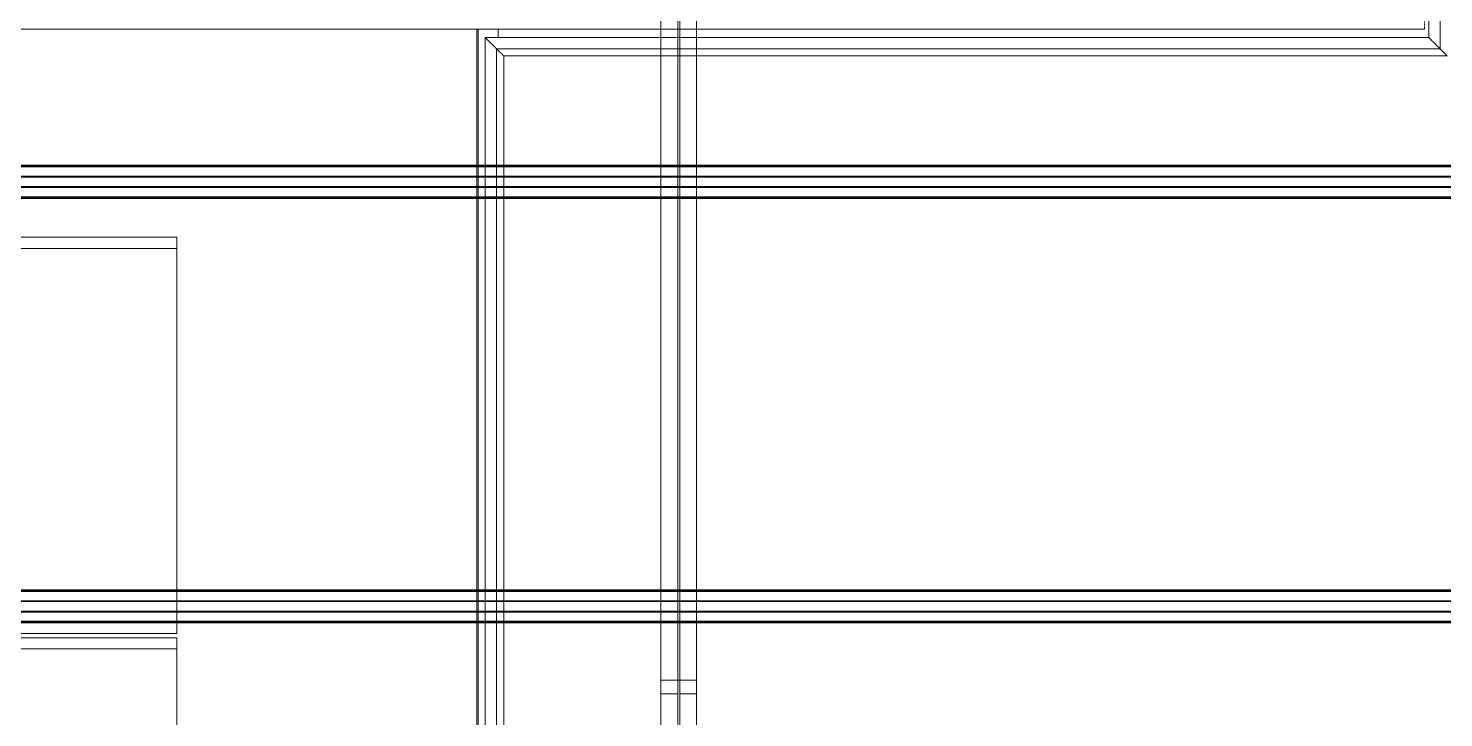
# Model space of a CAD drawing. Header units: centimetres. Extents: x -1906 to 5208, y -261 to 2955.
# Drawn here: x 3313.3 to 3813.2, y 1685.9 to 1929.3 of the extents above; entities that cross this region are included whole.
import ezdxf

# ---------------------------------------------------------------- set-up
doc = ezdxf.new("R2010")
doc.units = ezdxf.units.CM
doc.linetypes.add('_Overhead_2_', pattern=[0.47625, 0.3175, -0.15875])
for name, color, linetype, lineweight in [('A-FLOR', 7, 'Continuous', 18), ('A-FLOR-HRAL', 7, 'Continuous', 9), ('A-WALL', 7, 'Continuous', 18), ('Q-SPCQ', 7, 'Continuous', 18), ('S-BEAM', 7, 'Continuous', 18)]:
    doc.layers.add(name, color=color, linetype=linetype, lineweight=lineweight)

# ---------------------------------------------------------------- blocks, each defined once
blk = doc.blocks.new('Costanera Perfil Z - Parametrizado - h_22cm-1724022-Planta Bodega almacenamiento insumos')
at = {"layer": 'S-BEAM', "color": 254, "lineweight": 9, "true_color": 0xcccccc}
for p, q in [((-5.84, 536.03), (-5.84, -2655.09)), ((-5.54, 536.03), (-5.54, -2655.09)), ((-5.5, -2655.09), (-5.5, 536.03)), ((-5.26, 536.03), (-5.26, -2655.09)), ((1.67, 536.03), (1.67, -2655.09)), ((2.01, 536.03), (2.01, -2655.09)), ((-2.01, -1175.95), (-2.01, -1962.54)), ((-1.67, -1175.95), (-1.67, -1962.54)), ((5.26, -1175.95), (5.26, -1962.54)), ((5.5, -1175.95), (5.5, -1962.54)), ((5.54, -1175.95), (5.54, -1962.54)), ((5.84, -1175.95), (5.84, -1962.54)), ((-2.01, -1962.54), (-2.01, -1975.04)), ((-1.67, -1962.54), (-1.67, -1975.04)), ((5.26, -1962.54), (5.26, -1975.04)), ((5.5, -1962.54), (5.5, -1975.04)), ((5.54, -1962.54), (5.54, -1975.04)), ((5.84, -1962.54), (5.84, -1975.04)), ((-2.01, -1975.04), (-2.01, -2655.09)), ((-1.67, -1975.04), (-1.67, -2655.09)), ((5.26, -1975.04), (5.26, -2655.09)), ((5.5, -1975.04), (5.5, -2655.09)), ((5.54, -1975.04), (5.54, -2655.09)), ((5.84, -1975.04), (5.84, -2655.09))]:
    blk.add_line(p, q, dxfattribs=at)
blk = doc.blocks.new('Costanera Perfil Z - Parametrizado - h_22cm-1724225-Planta Bodega almacenamiento insumos')
at = {"layer": 'S-BEAM', "color": 254, "lineweight": 9, "true_color": 0xcccccc}
for p, q in [((-5.84, 466), (-5.84, -2652.25)), ((-5.54, 466), (-5.54, -2652.25)), ((-5.5, -2652.25), (-5.5, 466)), ((-5.26, 466), (-5.26, -2652.25)), ((1.67, 466), (1.67, -2652.25)), ((2.01, 466), (2.01, -2652.25)), ((-2.01, -1173.11), (-2.01, -1959.7)), ((-1.67, -1173.11), (-1.67, -1959.7)), ((5.26, -1173.11), (5.26, -1959.7)), ((5.5, -1173.11), (5.5, -1959.7)), ((5.54, -1173.11), (5.54, -1959.7)), ((5.84, -1173.11), (5.84, -1959.7)), ((-2.01, -1959.7), (-2.01, -1972.2)), ((-1.67, -1959.7), (-1.67, -1972.2)), ((5.26, -1959.7), (5.26, -1972.2)), ((5.5, -1959.7), (5.5, -1972.2)), ((5.54, -1959.7), (5.54, -1972.2)), ((5.84, -1959.7), (5.84, -1972.2)), ((-2.01, -1972.2), (-2.01, -2652.25)), ((-1.67, -1972.2), (-1.67, -2652.25)), ((5.26, -1972.2), (5.26, -2652.25)), ((5.5, -1972.2), (5.5, -2652.25)), ((5.54, -1972.2), (5.54, -2652.25)), ((5.84, -1972.2), (5.84, -2652.25))]:
    blk.add_line(p, q, dxfattribs=at)
blk = doc.blocks.new('PQ_RVR_EST-01_ZZ_ZZ_MO_T_A_rvt-2-Planta Bodega almacenamiento insumos')
at = {"layer": 'S-BEAM', "color": 254, "lineweight": 9, "true_color": 0xcccccc}
for p, q in [((-2554.01, 1877.08), (-2554.01, 2018.55)), ((-2554.01, 1877.08), (-2554.01, 2018.55)), ((-2548.11, 1877.08), (-2548.11, 2018.55)), ((-2547.4, 1877.08), (-2547.4, 2018.55)), ((-2541.51, 2018.55), (-2541.51, 1877.08)), ((-2541.51, 1877.08), (-2541.51, 2018.55)), ((-2554.01, 1880.91), (-2554.01, 1929.02)), ((-2554.01, 1880.91), (-2554.01, 1929.02)), ((-2548.11, 1880.91), (-2548.11, 1929.02)), ((-2547.4, 1880.91), (-2547.4, 1929.02)), ((-2541.51, 1880.91), (-2541.51, 1929.02)), ((-2541.51, 1880.91), (-2541.51, 1929.02)), ((-2554.01, 1877.08), (-2554.01, 1880.91)), ((-2554.01, 1877.08), (-2554.01, 1880.91)), ((-2548.11, 1877.08), (-2548.11, 1880.91)), ((-2547.4, 1877.08), (-2547.4, 1880.91)), ((-2541.51, 1877.08), (-2541.51, 1880.91)), ((-2541.51, 1877.08), (-2541.51, 1880.91)), ((-2554.01, 1876.74), (-2554.01, 1877.08)), ((-2554.01, 1876.74), (-2554.01, 1877.08)), ((-2554.01, 1876.74), (-2554.01, 1877.08)), ((-2554.01, 1876.74), (-2554.01, 1877.08)), ((-2554.01, 1873.52), (-2554.01, 1876.74)), ((-2554.01, 1873.4), (-2554.01, 1876.74)), ((-2554.01, 1873.4), (-2554.01, 1876.74)), ((-2554.01, 1873.42), (-2554.01, 1876.74)), ((-2548.11, 1876.74), (-2548.11, 1877.08)), ((-2548.11, 1876.74), (-2548.11, 1877.08)), ((-2548.11, 1873.4), (-2548.11, 1876.74)), ((-2548.11, 1873.42), (-2548.11, 1876.74)), ((-2547.4, 1876.74), (-2547.4, 1877.08)), ((-2547.4, 1876.74), (-2547.4, 1877.08)), ((-2547.4, 1873.42), (-2547.4, 1876.74)), ((-2547.4, 1873.4), (-2547.4, 1876.74)), ((-2541.51, 1877.08), (-2541.51, 1876.74)), ((-2541.51, 1876.74), (-2541.51, 1877.08)), ((-2541.51, 1876.74), (-2541.51, 1877.08)), ((-2541.51, 1876.74), (-2541.51, 1877.08)), ((-2541.51, 1876.74), (-2541.51, 1873.52)), ((-2541.51, 1873.42), (-2541.51, 1876.74)), ((-2541.51, 1873.4), (-2541.51, 1876.74)), ((-2541.51, 1873.4), (-2541.51, 1876.74)), ((-2554.01, 1869.23), (-2554.01, 1873.52)), ((-2554.01, 1869.23), (-2554.01, 1873.42)), ((-2554.01, 1873.06), (-2554.01, 1873.4)), ((-2554.01, 1873.06), (-2554.01, 1873.4)), ((-2554.01, 1869.23), (-2554.01, 1873.06)), ((-2554.01, 1869.23), (-2554.01, 1873.06)), ((-2548.11, 1869.23), (-2548.11, 1873.42)), ((-2548.11, 1873.06), (-2548.11, 1873.4)), ((-2548.11, 1869.23), (-2548.11, 1873.06)), ((-2547.4, 1869.23), (-2547.4, 1873.42)), ((-2547.4, 1873.06), (-2547.4, 1873.4)), ((-2547.4, 1869.23), (-2547.4, 1873.06)), ((-2541.51, 1873.52), (-2541.51, 1869.23)), ((-2541.51, 1869.23), (-2541.51, 1873.42)), ((-2541.51, 1873.06), (-2541.51, 1873.4)), ((-2541.51, 1873.06), (-2541.51, 1873.4)), ((-2541.51, 1869.23), (-2541.51, 1873.06)), ((-2541.51, 1869.23), (-2541.51, 1873.06)), ((-2554.01, 1727.17), (-2554.01, 1869.23)), ((-2554.01, 1731), (-2554.01, 1869.23)), ((-2554.01, 1731), (-2554.01, 1869.23)), ((-2554.01, 1727.17), (-2554.01, 1869.23)), ((-2548.11, 1731), (-2548.11, 1869.23)), ((-2548.11, 1727.17), (-2548.11, 1869.23)), ((-2547.4, 1727.17), (-2547.4, 1869.23)), ((-2547.4, 1731), (-2547.4, 1869.23)), ((-2541.51, 1869.23), (-2541.51, 1727.17)), ((-2541.51, 1727.17), (-2541.51, 1869.23)), ((-2541.51, 1731), (-2541.51, 1869.23)), ((-2541.51, 1731), (-2541.51, 1869.23)), ((-2554.01, 1727.17), (-2554.01, 1731)), ((-2554.01, 1727.17), (-2554.01, 1731)), ((-2548.11, 1727.17), (-2548.11, 1731)), ((-2547.4, 1727.17), (-2547.4, 1731)), ((-2541.51, 1727.17), (-2541.51, 1731)), ((-2541.51, 1727.17), (-2541.51, 1731)), ((-2554.01, 1726.82), (-2554.01, 1727.17)), ((-2554.01, 1726.82), (-2554.01, 1727.17)), ((-2554.01, 1726.82), (-2554.01, 1727.17)), ((-2554.01, 1726.82), (-2554.01, 1727.17)), ((-2554.01, 1723.65), (-2554.01, 1726.82)), ((-2554.01, 1723.49), (-2554.01, 1726.82)), ((-2554.01, 1723.49), (-2554.01, 1726.82)), ((-2554.01, 1723.55), (-2554.01, 1726.82)), ((-2548.11, 1726.82), (-2548.11, 1727.17)), ((-2548.11, 1726.82), (-2548.11, 1727.17)), ((-2548.11, 1723.49), (-2548.11, 1726.82)), ((-2548.11, 1723.55), (-2548.11, 1726.82)), ((-2547.4, 1726.82), (-2547.4, 1727.17)), ((-2547.4, 1726.82), (-2547.4, 1727.17)), ((-2547.4, 1723.55), (-2547.4, 1726.82)), ((-2547.4, 1723.49), (-2547.4, 1726.82)), ((-2541.51, 1727.17), (-2541.51, 1726.82)), ((-2541.51, 1726.82), (-2541.51, 1727.17)), ((-2541.51, 1726.82), (-2541.51, 1727.17)), ((-2541.51, 1726.82), (-2541.51, 1727.17)), ((-2541.51, 1726.82), (-2541.51, 1723.65)), ((-2541.51, 1723.55), (-2541.51, 1726.82)), ((-2541.51, 1723.49), (-2541.51, 1726.82)), ((-2541.51, 1723.49), (-2541.51, 1726.82)), ((-2554.01, 1719.32), (-2554.01, 1723.65)), ((-2554.01, 1719.32), (-2554.01, 1723.55)), ((-2554.01, 1723.14), (-2554.01, 1723.49)), ((-2554.01, 1723.14), (-2554.01, 1723.49)), ((-2554.01, 1719.32), (-2554.01, 1723.14)), ((-2554.01, 1719.32), (-2554.01, 1723.14)), ((-2548.11, 1719.32), (-2548.11, 1723.55)), ((-2548.11, 1723.14), (-2548.11, 1723.49)), ((-2548.11, 1719.32), (-2548.11, 1723.14)), ((-2547.4, 1719.32), (-2547.4, 1723.55)), ((-2547.4, 1723.14), (-2547.4, 1723.49)), ((-2547.4, 1719.32), (-2547.4, 1723.14)), ((-2541.51, 1723.65), (-2541.51, 1719.32)), ((-2541.51, 1719.32), (-2541.51, 1723.55)), ((-2541.51, 1723.14), (-2541.51, 1723.49)), ((-2541.51, 1723.14), (-2541.51, 1723.49)), ((-2541.51, 1719.32), (-2541.51, 1723.14)), ((-2541.51, 1719.32), (-2541.51, 1723.14)), ((-2554.01, 1699.11), (-2554.01, 1719.32)), ((-2554.01, 1694.24), (-2554.01, 1719.32)), ((-2554.01, 1694.24), (-2554.01, 1719.32)), ((-2554.01, 1694.24), (-2554.01, 1719.32)), ((-2548.11, 1217.71), (-2548.11, 1719.32)), ((-2548.11, 1694.24), (-2548.11, 1719.32)), ((-2547.4, 1694.24), (-2547.4, 1719.32)), ((-2547.4, 1217.71), (-2547.4, 1719.32)), ((-2541.51, 1719.32), (-2541.51, 1699.11)), ((-2541.51, 1694.24), (-2541.51, 1719.32)), ((-2541.51, 1694.24), (-2541.51, 1719.32)), ((-2541.51, 1694.24), (-2541.51, 1719.32)), ((-2554.01, 1217.71), (-2554.01, 1694.24)), ((-2554.01, 1217.71), (-2554.01, 1694.24)), ((-2541.51, 1217.71), (-2541.51, 1694.24)), ((-2541.51, 1217.71), (-2541.51, 1694.24))]:
    blk.add_line(p, q, dxfattribs=at)
at = {"layer": 'S-BEAM', "color": 254, "true_color": 0xcccccc}
for p, q in [((-2541.51, 1699.11), (-2554.01, 1699.11)), ((-2554.01, 1699.11), (-2554.01, 1694.24)), ((-2541.51, 1694.24), (-2541.51, 1699.11)), ((-2554.01, 1694.24), (-2548.11, 1694.24)), ((-2548.11, 1694.24), (-2548.11, 1217.71)), ((-2547.4, 1217.71), (-2547.4, 1694.24)), ((-2547.4, 1694.24), (-2541.51, 1694.24))]:
    blk.add_line(p, q, dxfattribs=at)
at = {"layer": 'S-BEAM', "color": 254, "lineweight": 9, "true_color": 0xcccccc, "rotation": 89.99999999999964}
for name, p in [('Costanera Perfil Z - Parametrizado - h_22cm-1724225-Planta Bodega almacenamiento insumos', (-4513.71, 1875.07)), ('Costanera Perfil Z - Parametrizado - h_22cm-1724022-Planta Bodega almacenamiento insumos', (-4516.54, 1725.16))]:
    blk.add_blockref(name, p, dxfattribs=at)
blk = doc.blocks.new('Railing - Railing-1570653-Planta Bodega almacenamiento insumos')
at = {"layer": 'A-FLOR-HRAL', "color": 253, "true_color": 0xaaaaaa}
for p, q in [((-2282.83, 2018.55), (-2282.83, 1926.02)), ((-2278.83, 1922.02), (-2278.83, 2018.55)), ((-2616.06, 1926.02), (-2616.06, 1880.91)), ((-2554.01, 1926.02), (-2616.06, 1926.02)), ((-2548.11, 1926.02), (-2554.01, 1926.02)), ((-2547.4, 1926.02), (-2548.11, 1926.02)), ((-2541.51, 1926.02), (-2547.4, 1926.02)), ((-2282.83, 1926.02), (-2541.51, 1926.02)), ((-2612.06, 1880.91), (-2612.06, 1922.02)), ((-2612.06, 1922.02), (-2554.01, 1922.02)), ((-2609.56, 1880.91), (-2609.56, 1919.52)), ((-2609.56, 1919.52), (-2554.01, 1919.52)), ((-2554.01, 1922.02), (-2548.11, 1922.02)), ((-2554.01, 1919.52), (-2548.11, 1919.52)), ((-2548.11, 1922.02), (-2547.4, 1922.02)), ((-2548.11, 1919.52), (-2547.4, 1919.52)), ((-2547.4, 1922.02), (-2541.51, 1922.02)), ((-2547.4, 1919.52), (-2541.51, 1919.52)), ((-2541.51, 1922.02), (-2278.83, 1922.02)), ((-2541.51, 1919.52), (-2276.33, 1919.52)), ((-2616.06, 1880.91), (-2616.06, 1877.08)), ((-2612.06, 1877.08), (-2612.06, 1880.91)), ((-2609.56, 1877.08), (-2609.56, 1880.91)), ((-2616.06, 1877.08), (-2616.06, 1876.74)), ((-2616.06, 1876.74), (-2616.06, 1873.4)), ((-2612.06, 1876.74), (-2612.06, 1877.08)), ((-2612.06, 1873.4), (-2612.06, 1876.74)), ((-2609.56, 1876.74), (-2609.56, 1877.08)), ((-2609.56, 1873.4), (-2609.56, 1876.74)), ((-2616.06, 1873.4), (-2616.06, 1873.06)), ((-2616.06, 1873.06), (-2616.06, 1869.23)), ((-2612.06, 1873.06), (-2612.06, 1873.4)), ((-2612.06, 1869.23), (-2612.06, 1873.06)), ((-2609.56, 1873.06), (-2609.56, 1873.4)), ((-2609.56, 1869.23), (-2609.56, 1873.06)), ((-2616.06, 1869.23), (-2616.06, 1731)), ((-2612.06, 1731), (-2612.06, 1869.23)), ((-2609.56, 1731), (-2609.56, 1869.23)), ((-2616.06, 1731), (-2616.06, 1727.17)), ((-2612.06, 1727.17), (-2612.06, 1731)), ((-2609.56, 1727.17), (-2609.56, 1731)), ((-2616.06, 1727.17), (-2616.06, 1726.82)), ((-2616.06, 1726.82), (-2616.06, 1723.49)), ((-2612.06, 1726.82), (-2612.06, 1727.17)), ((-2612.06, 1723.49), (-2612.06, 1726.82)), ((-2609.56, 1726.82), (-2609.56, 1727.17)), ((-2609.56, 1723.49), (-2609.56, 1726.82)), ((-2616.06, 1723.49), (-2616.06, 1723.14)), ((-2616.06, 1723.14), (-2616.06, 1719.32)), ((-2612.06, 1723.14), (-2612.06, 1723.49)), ((-2612.06, 1719.32), (-2612.06, 1723.14)), ((-2609.56, 1723.14), (-2609.56, 1723.49)), ((-2609.56, 1719.32), (-2609.56, 1723.14)), ((-2616.06, 1719.32), (-2616.06, 814.52)), ((-2612.06, 818.52), (-2612.06, 1719.32)), ((-2609.56, 821.02), (-2609.56, 1719.32))]:
    blk.add_line(p, q, dxfattribs=at)
for points, knots in [([(-2612.06, 1922.02), (-2612.06, 1922.02), (-2612.09, 1922.06), (-2612.2, 1922.17), (-2612.32, 1922.28), (-2612.44, 1922.41), (-2612.55, 1922.52), (-2612.67, 1922.64), (-2612.8, 1922.77), (-2612.94, 1922.91), (-2613.05, 1923.02), (-2613.17, 1923.14), (-2613.29, 1923.26), (-2613.41, 1923.38), (-2613.54, 1923.5), (-2613.66, 1923.63), (-2613.79, 1923.76), (-2613.93, 1923.89), (-2614.06, 1924.02), (-2614.19, 1924.15), (-2614.32, 1924.28), (-2614.45, 1924.41), (-2614.57, 1924.54), (-2614.7, 1924.66), (-2614.82, 1924.79), (-2614.94, 1924.91), (-2615.06, 1925.02), (-2615.17, 1925.13), (-2615.31, 1925.28), (-2615.44, 1925.41), (-2615.56, 1925.53), (-2615.67, 1925.64), (-2615.79, 1925.76), (-2615.91, 1925.87), (-2616.02, 1925.99), (-2616.05, 1926.02), (-2616.06, 1926.02)], [-1, -1, -1, -1, -0.916667, -0.875, -0.833333, -0.791667, -0.770833, -0.75, -0.708333, -0.6875, -0.666667, -0.645833, -0.625, -0.604167, -0.583333, -0.5625, -0.541667, -0.520833, -0.5, -0.479167, -0.458333, -0.4375, -0.416667, -0.395833, -0.375, -0.354167, -0.333333, -0.3125, -0.291667, -0.25, -0.229167, -0.208333, -0.166667, -0.125, -0.083333, 0, 0, 0, 0]), ([(-2282.83, 1926.02), (-2282.83, 1926.02), (-2282.79, 1925.99), (-2282.68, 1925.87), (-2282.56, 1925.76), (-2282.44, 1925.64), (-2282.33, 1925.53), (-2282.21, 1925.41), (-2282.05, 1925.24), (-2281.87, 1925.06), (-2281.71, 1924.91), (-2281.59, 1924.79), (-2281.47, 1924.66), (-2281.35, 1924.54), (-2281.22, 1924.41), (-2281.09, 1924.28), (-2280.96, 1924.15), (-2280.83, 1924.02), (-2280.7, 1923.89), (-2280.57, 1923.76), (-2280.44, 1923.63), (-2280.31, 1923.5), (-2280.18, 1923.38), (-2280.06, 1923.26), (-2279.94, 1923.14), (-2279.83, 1923.02), (-2279.72, 1922.91), (-2279.57, 1922.77), (-2279.44, 1922.64), (-2279.32, 1922.52), (-2279.21, 1922.41), (-2279.09, 1922.28), (-2278.97, 1922.17), (-2278.86, 1922.06), (-2278.83, 1922.02), (-2278.83, 1922.02)], [0, 0, 0, 0, 0.083333, 0.125, 0.166667, 0.208333, 0.229167, 0.25, 0.291667, 0.333333, 0.354167, 0.375, 0.395833, 0.416667, 0.4375, 0.458333, 0.479167, 0.5, 0.520833, 0.541667, 0.5625, 0.583333, 0.604167, 0.625, 0.645833, 0.666667, 0.6875, 0.708333, 0.75, 0.770833, 0.791667, 0.833333, 0.875, 0.916667, 1, 1, 1, 1]), ([(-2609.56, 1919.52), (-2609.56, 1919.52), (-2609.59, 1919.56), (-2609.7, 1919.67), (-2609.82, 1919.78), (-2609.94, 1919.91), (-2610.05, 1920.02), (-2610.17, 1920.14), (-2610.3, 1920.27), (-2610.44, 1920.41), (-2610.55, 1920.52), (-2610.67, 1920.64), (-2610.79, 1920.76), (-2610.91, 1920.88), (-2611.04, 1921), (-2611.16, 1921.13), (-2611.29, 1921.26), (-2611.43, 1921.39), (-2611.56, 1921.52), (-2611.69, 1921.65), (-2611.82, 1921.78), (-2611.94, 1921.91), (-2612.02, 1921.99), (-2612.06, 1922.02)], [-1, -1, -1, -1, -0.9166667, -0.875, -0.8333333, -0.7916667, -0.7708333, -0.75, -0.7083333, -0.6875, -0.6666667, -0.6458333, -0.625, -0.6041667, -0.5833333, -0.5625, -0.5416667, -0.5208333, -0.5, -0.4791667, -0.4583333, -0.4375, -0.4195062, -0.4195062, -0.4195062, -0.4195062]), ([(-2278.83, 1922.02), (-2278.79, 1921.99), (-2278.71, 1921.91), (-2278.59, 1921.78), (-2278.46, 1921.65), (-2278.33, 1921.52), (-2278.2, 1921.39), (-2278.07, 1921.26), (-2277.94, 1921.13), (-2277.81, 1921), (-2277.68, 1920.88), (-2277.56, 1920.76), (-2277.44, 1920.64), (-2277.33, 1920.52), (-2277.22, 1920.41), (-2277.07, 1920.27), (-2276.94, 1920.14), (-2276.82, 1920.02), (-2276.71, 1919.91), (-2276.59, 1919.78), (-2276.47, 1919.67), (-2276.36, 1919.56), (-2276.33, 1919.52), (-2276.33, 1919.52)], [0.4195062, 0.4195062, 0.4195062, 0.4195062, 0.4375, 0.4583333, 0.4791667, 0.5, 0.5208333, 0.5416667, 0.5625, 0.5833333, 0.6041667, 0.625, 0.6458333, 0.6666667, 0.6875, 0.7083333, 0.75, 0.7708333, 0.7916667, 0.8333333, 0.875, 0.9166667, 1, 1, 1, 1])]:
    blk.add_open_spline(points, degree=3, knots=knots, dxfattribs=at)
blk = doc.blocks.new('RVR-Rack Almacenamiento - Default-V137-Planta Bodega almacenamiento insumos')
at = {"layer": 'Q-SPCQ', "color": 253, "true_color": 0xaaaaaa}
for p, q in [((-70.00875, -60.96), (-70.00875, 60.96)), ((-70.00875, 60.96), (-66.04, 60.96)), ((-66.04, -60.96), (-66.04, 60.96)), ((-66.04, 60.96), (66.04, 60.96)), ((-66.04, 60.96), (-66.04, -60.96)), ((66.04, 60.96), (66.04, -60.96)), ((66.04, -60.96), (66.04, 60.96)), ((66.04, 60.96), (70.00875, 60.96)), ((70.00875, 60.96), (70.00875, -60.96)), ((-66.04, -60.96), (-70.00875, -60.96)), ((66.04, -60.96), (-66.04, -60.96)), ((70.00875, -60.96), (66.04, -60.96))]:
    blk.add_line(p, q, dxfattribs=at)
blk = doc.blocks.new('RVR-Rack Almacenamiento - Default-V139-Planta Bodega almacenamiento insumos')
at = {"layer": 'Q-SPCQ', "color": 253, "true_color": 0xaaaaaa}
for p, q in [((-66.04, 60.96), (-70.01, 60.96)), ((-70.01, 60.96), (-70.01, -60.96)), ((54.54, 60.96), (-66.04, 60.96)), ((-66.04, 60.96), (-66.04, -60.96)), ((-66.04, -60.96), (-66.04, 60.96)), ((58.37, 60.96), (54.54, 60.96)), ((58.71, 60.96), (58.37, 60.96)), ((62.05, 60.96), (58.71, 60.96)), ((62.39, 60.96), (62.05, 60.96)), ((66.04, 60.96), (62.39, 60.96)), ((66.04, -60.96), (66.04, 60.96)), ((66.22, 60.96), (66.04, 60.96)), ((66.04, 60.96), (66.04, -60.96)), ((70.01, 60.96), (66.22, 60.96)), ((70.01, -60.96), (70.01, 60.96)), ((-70.01, -60.96), (-66.04, -60.96)), ((-66.04, -60.96), (54.54, -60.96)), ((54.54, -60.96), (58.37, -60.96)), ((58.37, -60.96), (58.71, -60.96)), ((58.71, -60.96), (62.05, -60.96)), ((62.05, -60.96), (62.39, -60.96)), ((62.39, -60.96), (66.04, -60.96)), ((66.04, -60.96), (66.22, -60.96)), ((66.22, -60.96), (70.01, -60.96))]:
    blk.add_line(p, q, dxfattribs=at)
blk = doc.blocks.new('PQ_RVR_ARQ-01_ZZ_ZZ_MO_T_A_rvt-2-Planta Bodega almacenamiento insumos')
at = {"layer": 'A-FLOR', "color": 254, "linetype": '_Overhead_2_', "lineweight": 9, "true_color": 0xd4d4d4}
for p, q in [((-2284.33, 1929.02), (-2284.33, 2018.55)), ((-2611.56, 1926.02), (-2611.56, 1929.02)), ((-2611.56, 1929.02), (-2611.56, 1926.02)), ((-2609.38, 1929.02), (-2554.01, 1929.02)), ((-2554.01, 1929.02), (-2548.11, 1929.02)), ((-2548.11, 1929.02), (-2547.4, 1929.02)), ((-2547.4, 1929.02), (-2541.51, 1929.02)), ((-2541.51, 1929.02), (-2284.33, 1929.02))]:
    blk.add_line(p, q, dxfattribs=at)
at = {"layer": 'A-WALL', "color": 253, "lineweight": 9, "true_color": 0xaaaaaa}
for p, q in [((-2284.33, 1929.52), (-2284.33, 1929.02)), ((-2284.33, 1929.02), (-2284.33, 1929.52)), ((-2554.01, 1929.02), (-3045.87, 1929.02)), ((-2619.06, 1880.91), (-2619.06, 1929.02)), ((-2618.56, 1929.02), (-2618.56, 1880.91)), ((-2611.56, 1926.02), (-2611.56, 1929.02)), ((-2611.56, 1929.02), (-2611.56, 1926.02)), ((-2609.38, 1929.02), (-2554.01, 1929.02)), ((-2541.51, 1929.02), (-2554.01, 1929.02)), ((-2554.01, 1929.02), (-2548.11, 1929.02)), ((-2548.11, 1929.02), (-2547.4, 1929.02)), ((-2547.4, 1929.02), (-2541.51, 1929.02)), ((-2284.33, 1929.02), (-2541.51, 1929.02)), ((-2541.51, 1929.02), (-2284.33, 1929.02)), ((-2619.06, 1877.08), (-2619.06, 1880.91)), ((-2618.56, 1880.91), (-2618.56, 1877.08)), ((-2619.06, 1876.74), (-2619.06, 1877.08)), ((-2619.06, 1873.4), (-2619.06, 1876.74)), ((-2618.56, 1877.08), (-2618.56, 1876.74)), ((-2618.56, 1876.74), (-2618.56, 1873.4)), ((-2619.06, 1873.06), (-2619.06, 1873.4)), ((-2619.06, 1869.23), (-2619.06, 1873.06)), ((-2618.56, 1873.4), (-2618.56, 1873.06)), ((-2618.56, 1873.06), (-2618.56, 1869.23)), ((-2619.06, 1731), (-2619.06, 1869.23)), ((-2618.56, 1869.23), (-2618.56, 1731)), ((-2619.06, 1727.17), (-2619.06, 1731)), ((-2618.56, 1731), (-2618.56, 1727.17)), ((-2619.06, 1726.82), (-2619.06, 1727.17)), ((-2619.06, 1723.49), (-2619.06, 1726.82)), ((-2618.56, 1727.17), (-2618.56, 1726.82)), ((-2618.56, 1726.82), (-2618.56, 1723.49)), ((-2619.06, 1723.14), (-2619.06, 1723.49)), ((-2619.06, 1719.32), (-2619.06, 1723.14)), ((-2618.56, 1723.49), (-2618.56, 1723.14)), ((-2618.56, 1723.14), (-2618.56, 1719.32)), ((-2619.06, 1493.19), (-2619.06, 1719.32)), ((-2618.56, 1719.32), (-2618.56, 1493.19))]:
    blk.add_line(p, q, dxfattribs=at)
at = {"layer": 'A-FLOR-HRAL', "color": 253, "lineweight": 9, "true_color": 0xaaaaaa}
blk.add_blockref('Railing - Railing-1570653-Planta Bodega almacenamiento insumos', (0, 0), dxfattribs=at)
at = {"layer": 'Q-SPCQ', "color": 253, "lineweight": 9, "true_color": 0xaaaaaa}
for name, p, rotation in [('RVR-Rack Almacenamiento - Default-V139-Planta Bodega almacenamiento insumos', (-2785.99, 1785.54), 270.0000000000001), ('RVR-Rack Almacenamiento - Default-V137-Planta Bodega almacenamiento insumos', (-2785.99, 1644.09), 90.0000000000001)]:
    blk.add_blockref(name, p, dxfattribs=dict(at, rotation=rotation))

msp = doc.modelspace()

# ---------------------------------------------------------------- block references
at = {"lineweight": 5}
for name in ['PQ_RVR_ARQ-01_ZZ_ZZ_MO_T_A_rvt-2-Planta Bodega almacenamiento insumos', 'PQ_RVR_EST-01_ZZ_ZZ_MO_T_A_rvt-2-Planta Bodega almacenamiento insumos']:
    msp.add_blockref(name, (6090.75, 0), dxfattribs=at)

doc.saveas('drawing.dxf')
